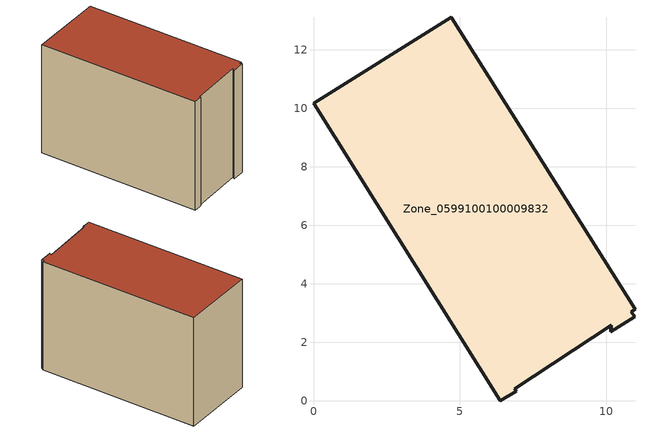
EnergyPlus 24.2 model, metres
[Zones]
Zone_0599100100009832
 floor ground (C_G): 10.97,2.88 10.15,2.37 10.17,2.59 6.87,0.41 6.93,0.34 6.38,0 0,10.17 4.71,13.12 10.99,3.13 10.87,3.05 z0
 wall outside (C_F): 10.99,3.13 4.71,13.12 0,10.17 6.38,0 6.93,0.34 6.87,0.41 10.17,2.59 10.15,2.37 10.97,2.88 10.87,3.05 10.99,3.13 z0:8.34
 roof outside (C_R): 10.15,2.37 10.97,2.88 10.87,3.05 10.99,3.13 4.71,13.12 0,10.17 6.38,0 6.93,0.34 6.87,0.41 10.17,2.59 z8.34
[BUILDING]
Pand.0599100100009832: North Axis=0; Terrain=City; Loads Convergence Tolerance Value=0.04; Temperature Convergence Tolerance Value=0.4; Solar Distribution=FullExterior; Maximum Number of Warmup Days=25; Minimum Number of Warmup Days=1
[Site:Location]
Rotterdam.The.Hague.AP_ZH_NLD Design_Conditions: Latitude=51.96; Longitude=4.45; Time Zone=1; Elevation=-4.5
[SITE:GROUNDTEMPERATURE:BUILDINGSURFACE]
18, 18, 18, 18, 18, 18, 18, 18, 18, 18, 18, 18
[MATERIAL] Thermal Absorptance=0.9; Solar Absorptance=0.7; Visible Absorptance=0.7
Name | Roughness | Thickness | Conductivity | Density | Specific Heat
G.TC.2015-2018 | MediumSmooth | 0.15 | 0.0428571 | 540 | 1210
F.TC.2015-2018 | Rough | 0.3 | 0.0666667 | 1920 | 840
R.TC.2015-2018 | MediumRough | 0.2 | 0.0333333 | 1500 | 1000
[CONSTRUCTION]
C_G: G.TC.2015-2018
C_F: F.TC.2015-2018
C_R: R.TC.2015-2018
[ZONE]
Zone_0599100100009832: Type=1; Multiplier=1; Ceiling Height=Autocalculate; Volume=Autocalculate; Floor Area=autocalculate; Part of Total Floor Area=Yes
[ZONEINFILTRATION:DESIGNFLOWRATE]
Infil_Zone_0599100100009832: Zone or ZoneList or Space or SpaceList=Zone_0599100100009832; Schedule=AlwaysOn; Design Flow Rate Calculation Method=Flow/Area; Flow Rate per Floor Area=0.0015; Constant Term Coefficient=1; Temperature Term Coefficient=0; Velocity Term Coefficient=0; Velocity Squared Term Coefficient=0
[HVACTEMPLATE:ZONE:IDEALLOADSAIRSYSTEM]
Zone_0599100100009832: Maximum Heating Supply Air Temperature=50; Minimum Cooling Supply Air Temperature=13; Maximum Heating Supply Air Humidity Ratio=0.0156; Minimum Cooling Supply Air Humidity Ratio=0.0077; Heating Limit=NoLimit; Cooling Limit=NoLimit; Dehumidification Control Type=ConstantSensibleHeatRatio; Cooling Sensible Heat Ratio=0.7; Dehumidification Setpoint=60; Humidification Control Type=None; Humidification Setpoint=30; Outdoor Air Method=None; Outdoor Air Flow Rate per Person=0.00944; Outdoor Air Flow Rate per Zone Floor Area=0; Outdoor Air Flow Rate per Zone=0; Demand Controlled Ventilation Type=None; Outdoor Air Economizer Type=NoEconomizer; Heat Recovery Type=None; Sensible Heat Recovery Effectiveness=0.7; Latent Heat Recovery Effectiveness=0.65
[ZONECONTROL:THERMOSTAT]
ThermostatControl_Zone_0599100100009832: Zone or ZoneList=Zone_0599100100009832; Control Type Schedule=DualSetpointControlType; Control 1=Thermostat_Zone_0599100100009832; Temperature Difference Between Cutout And Setpoint=0
[THERMOSTATSETPOINT:DUALSETPOINT]
Thermostat_Zone_0599100100009832: Heating Setpoint Temperature Schedule=HeatingSetpoint_Zone_0599100100009832; Cooling Setpoint Temperature Schedule=CoolingSetpoint_Zone_0599100100009832
[SCHEDULE:COMPACT]
HeatingSetpoint_Zone_0599100100009832: Through: 12/31, For: AllDays, Until: 24:00, 21
CoolingSetpoint_Zone_0599100100009832: Through: 12/31, For: AllDays, Until: 24:00, 24
DualSetpointControlType: Through: 12/31, For: AllDays, Until: 24:00, 4
AlwaysOn: Through: 12/31, For: AllDays, Until: 24:00, 1
